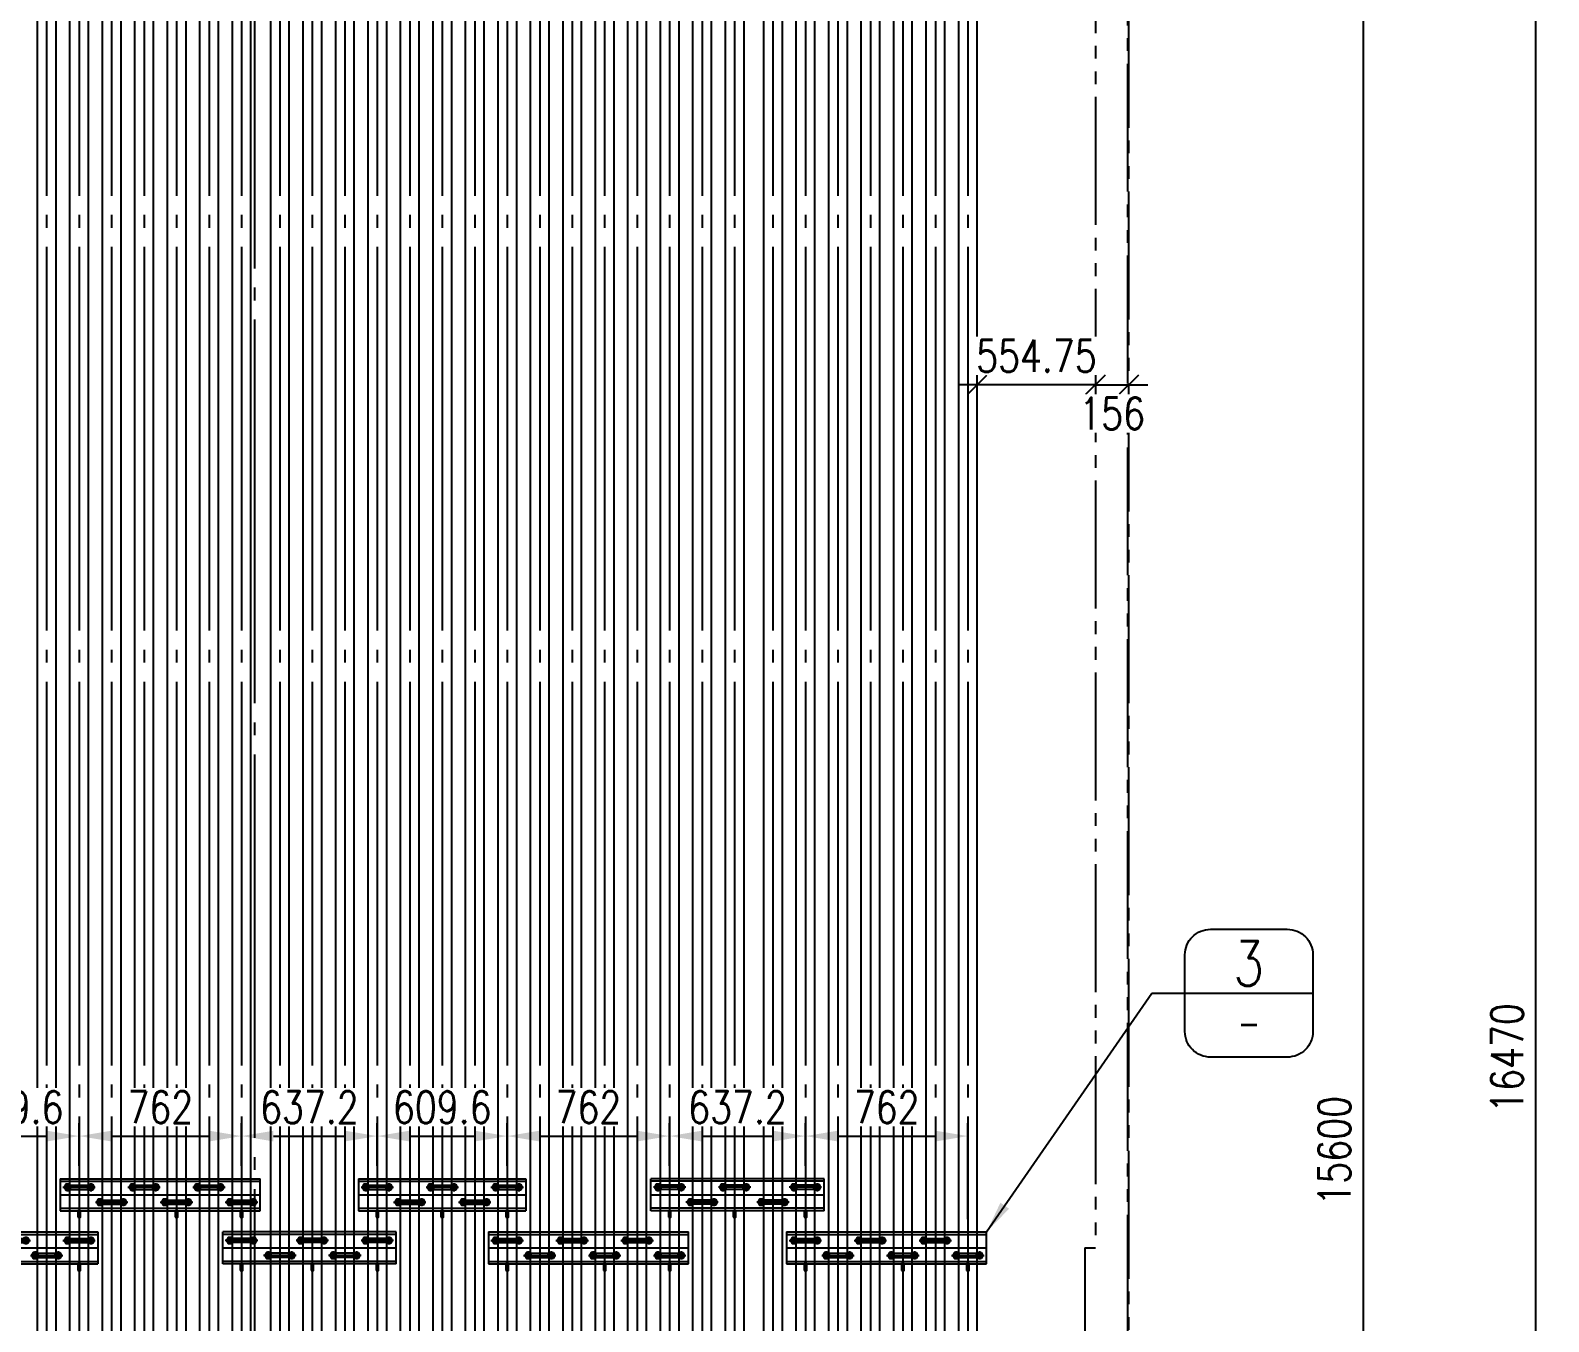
# Model space of a CAD drawing. Header units: millimetres. Extents: x 0 to 91981, y -132907 to 77676.
# Drawn here: x 7113 to 14236, y 11203 to 17261 of the extents above; entities that cross this region are included whole.
import ezdxf
from ezdxf.enums import TextEntityAlignment as Align

# ---------------------------------------------------------------- set-up
doc = ezdxf.new("R2010")
doc.units = ezdxf.units.MM
doc.header["$LTSCALE"] = 60
for name, pattern in [('JNK-CENTER', [34, 30, -1.5, 1, -1.5]), ('JNK-HIDDEN', [3, 2, -1]), ('JNK-PHANTOM', [15, 10, -1, 1, -1, 1, -1])]:
    doc.linetypes.add(name, pattern=pattern)
for name, color, linetype in [('CEN-R', 1, 'JNK-CENTER'), ('CON-G', 3, 'Continuous'), ('CON-W', 7, 'Continuous'), ('CON-Y', 2, 'Continuous'), ('Dim-W', 7, 'Continuous'), ('HID-Y', 2, 'JNK-HIDDEN'), ('PHA-M', 6, 'JNK-PHANTOM')]:
    doc.layers.add(name, color=color, linetype=linetype)
doc.layers.add('CONT-G', color=3, linetype='Continuous', lineweight=25)
doc.styles.add('SIMPLEX', font='simplex.shx', dxfattribs={"width": 0.8})
doc.dimstyles.new('DIM60', dxfattribs={"dimscale": 60, "dimtxt": 2.5, "dimasz": 2.5, "dimexe": 1, "dimexo": 1, "dimgap": 1, "dimtad": 1, "dimdsep": 46, "dimtxsty": 'SIMPLEX', "dimcen": 0, "dimclrd": 256, "dimclre": 256, "dimclrt": 2, "dimadec": 1, "dimazin": 2, "dimtfac": 1, "dimtix": 1, "dimtmove": 2, "dimatfit": 2, "dimfxl": 1, "dimarcsym": 1})
doc.dimstyles.new('DIM_60', dxfattribs={"dimscale": 60, "dimtxt": 2.5, "dimasz": 2.5, "dimexe": 1, "dimexo": 1, "dimgap": 1, "dimtad": 1, "dimdec": 4, "dimdsep": 46, "dimtxsty": 'SIMPLEX', "dimcen": 2.5, "dimclrd": 7, "dimclre": 7, "dimclrt": 2, "dimadec": 4, "dimazin": 2, "dimtfac": 1, "dimtdec": 4, "dimtmove": 0, "dimatfit": 2, "dimfxl": 0.18, "dimtolj": 1, "dimtzin": 0, "dimarcsym": 1})

# ---------------------------------------------------------------- blocks, each defined once
blk = doc.blocks.new('*D98')
at = {"layer": 'DEFPOINTS', "color": 0, "ltscale": 60, "transparency": 16777216}
for p in [(12335.3, 19804.4), (12266.3, 4204.4), (13366.3, 4204.4)]:
    blk.add_point(p, dxfattribs=at)
at = {"layer": 'Dim-W', "color": 7, "linetype": 'ByBlock', "lineweight": -2, "ltscale": 60, "transparency": 16777216}
for p, q in [((12395.3, 19804.4), (13426.3, 19804.4)), ((13366.3, 19654.4), (13366.3, 4354.4)), ((12326.3, 4204.4), (13426.3, 4204.4))]:
    blk.add_line(p, q, dxfattribs=at)
at = {"layer": 'Dim-W', "color": 7, "ltscale": 60, "transparency": 16777216}
for points in [[(13341.3, 19654.4), (13391.3, 19654.4), (13366.3, 19804.4)], [(13341.3, 4354.4), (13391.3, 4354.4), (13366.3, 4204.4)]]:
    blk.add_solid(points, dxfattribs=at)
at = {"layer": 'Dim-W', "color": 2, "ltscale": 60, "transparency": 16777216, "insert": (13231.3, 12004.4), "char_height": 150, "attachment_point": 5, "rotation": 90, "style": 'SIMPLEX'}
blk.add_mtext('\\A1;15600', dxfattribs=at)
blk = doc.blocks.new('*D99')
at = {"layer": 'DEFPOINTS', "color": 0, "transparency": 16777216}
for p in [(12916.3, 20674.4), (14176.4, 20674.4), (12266.3, 4204.4)]:
    blk.add_point(p, dxfattribs=at)
at = {"layer": 'Dim-W', "color": 7, "linetype": 'ByBlock', "lineweight": -2, "transparency": 16777216}
for p, q in [((12976.3, 20674.4), (14236.4, 20674.4)), ((14176.4, 4354.4), (14176.4, 20524.4)), ((12326.3, 4204.4), (14236.4, 4204.4))]:
    blk.add_line(p, q, dxfattribs=at)
at = {"layer": 'Dim-W', "color": 7, "transparency": 16777216}
for points in [[(14151.4, 20524.4), (14201.4, 20524.4), (14176.4, 20674.4)], [(14151.4, 4354.4), (14201.4, 4354.4), (14176.4, 4204.4)]]:
    blk.add_solid(points, dxfattribs=at)
at = {"layer": 'Dim-W', "color": 2, "transparency": 16777216, "insert": (14041.4, 12439.4), "char_height": 150, "attachment_point": 5, "rotation": 90, "style": 'SIMPLEX'}
blk.add_mtext('\\A1;16470', dxfattribs=at)
blk = doc.blocks.new('_Oblique')
at = {"color": 0, "linetype": 'ByBlock', "lineweight": -2}
blk.add_line((-0.5, -0.5), (0.5, 0.5), dxfattribs=at)
blk = doc.blocks.new('*D101')
at = {"layer": 'DEFPOINTS', "color": 0, "transparency": 16777216}
for p in [(12110.3, 15958.4), (11555.6, 15598.5), (11555.6, 15598.5)]:
    blk.add_point(p, dxfattribs=at)
at = {"layer": 'Dim-W', "linetype": 'ByBlock', "lineweight": -2, "transparency": 16777216}
for p, q in [((12110.3, 15898.4), (12110.3, 15538.5)), ((11555.6, 15598.5), (11465.6, 15598.5)), ((12110.3, 15598.5), (11555.6, 15598.5)), ((12110.3, 15598.5), (12200.3, 15598.5))]:
    blk.add_line(p, q, dxfattribs=at)
at = {"layer": 'Dim-W', "lineweight": -2, "transparency": 16777216, "xscale": 90, "yscale": 90, "zscale": 90}
blk.add_blockref('_Oblique', (11555.6, 15598.5), dxfattribs=at)
at = {"layer": 'Dim-W', "lineweight": -2, "transparency": 16777216, "xscale": 90, "yscale": 90, "zscale": 90, "rotation": 180}
blk.add_blockref('_Oblique', (12110.3, 15598.5), dxfattribs=at)
at = {"layer": 'Dim-W', "color": 2, "transparency": 16777216, "insert": (11833, 15733.5), "char_height": 150, "attachment_point": 5, "style": 'SIMPLEX', "bg_fill": 3, "box_fill_scale": 1.1, "bg_fill_color": 256, "bg_fill_true_color": 13158600, "bg_fill_transparency": 0}
blk.add_mtext('554.75', dxfattribs=at)
blk = doc.blocks.new('*D102')
at = {"layer": 'DEFPOINTS', "color": 0, "transparency": 16777216}
for p in [(12110.3, 15598.5), (12266.3, 15598.5), (12266.3, 15598.5)]:
    blk.add_point(p, dxfattribs=at)
at = {"layer": 'Dim-W', "linetype": 'ByBlock', "lineweight": -2, "transparency": 16777216}
for p, q in [((12110.3, 15598.5), (12020.3, 15598.5)), ((12110.3, 15598.5), (12266.3, 15598.5)), ((12266.3, 15598.5), (12356.3, 15598.5))]:
    blk.add_line(p, q, dxfattribs=at)
at = {"layer": 'Dim-W', "lineweight": -2, "transparency": 16777216, "xscale": 90, "yscale": 90, "zscale": 90}
blk.add_blockref('_Oblique', (12110.3, 15598.5), dxfattribs=at)
at = {"layer": 'Dim-W', "lineweight": -2, "transparency": 16777216, "xscale": 90, "yscale": 90, "zscale": 90, "rotation": 180}
blk.add_blockref('_Oblique', (12266.3, 15598.5), dxfattribs=at)
at = {"layer": 'Dim-W', "color": 2, "transparency": 16777216, "insert": (12188.3, 15463.5), "char_height": 150, "attachment_point": 5, "style": 'SIMPLEX', "bg_fill": 3, "box_fill_scale": 1.1, "bg_fill_color": 256, "bg_fill_true_color": 13158600, "bg_fill_transparency": 0}
blk.add_mtext('156', dxfattribs=at)
blk = doc.blocks.new('det-tag')
at = {"layer": 'CON-Y'}
blk.add_line((5, 0), (-5, 0), dxfattribs=at)
blk.add_lwpolyline([(-3, -5), (3, -5, 0.414214), (5, -3), (5, 3, 0.414214), (3, 5), (-3, 5, 0.414214), (-5, 3), (-5, -3, 0.414214)], format="xyb", close=True, dxfattribs=at)
at = {"layer": 'CON-G', "style": 'SIMPLEX', "width": 0.8}
blk.add_attdef('TAG', text='', height=3.5, dxfattribs=at).set_placement((0.02, 0.58), align=Align.CENTER)
at = {"layer": 'CON-Y', "style": 'SIMPLEX', "width": 0.8}
blk.add_attdef('-8888', text='', height=2, dxfattribs=at).set_placement((0, -3.34), align=Align.CENTER)
blk = doc.blocks.new('*D166')
at = {"linetype": 'ByBlock', "lineweight": -2, "transparency": 16777216}
for p, q in [((6731.5, 11933.4), (6731.5, 12133.4)), ((7341.1, 11933.4), (7341.1, 12133.4)), ((6881.5, 12073.4), (7191.1, 12073.4))]:
    blk.add_line(p, q, dxfattribs=at)
at = {"transparency": 16777216}
for points in [[(6881.5, 12098.4), (6881.5, 12048.4), (6731.5, 12073.4)], [(7191.1, 12098.4), (7191.1, 12048.4), (7341.1, 12073.4)]]:
    blk.add_solid(points, dxfattribs=at)
at = {"layer": 'DEFPOINTS', "color": 0, "transparency": 16777216}
for p in [(7341.1, 12073.4), (6731.5, 11873.4), (7341.1, 11873.4)]:
    blk.add_point(p, dxfattribs=at)
at = {"color": 2, "transparency": 16777216, "insert": (7036.3, 12208.4), "char_height": 150, "attachment_point": 5, "style": 'SIMPLEX', "bg_fill": 3, "box_fill_scale": 1.1, "bg_fill_color": 256, "bg_fill_true_color": 13158600, "bg_fill_transparency": 0}
blk.add_mtext('609.6', dxfattribs=at)
blk = doc.blocks.new('*D167')
at = {"linetype": 'ByBlock', "lineweight": -2, "transparency": 16777216}
for p, q in [((7341.1, 11933.4), (7341.1, 12133.4)), ((8103.1, 11933.4), (8103.1, 12133.4)), ((7491.1, 12073.4), (7953.1, 12073.4))]:
    blk.add_line(p, q, dxfattribs=at)
at = {"transparency": 16777216}
for points in [[(7491.1, 12098.4), (7491.1, 12048.4), (7341.1, 12073.4)], [(7953.1, 12098.4), (7953.1, 12048.4), (8103.1, 12073.4)]]:
    blk.add_solid(points, dxfattribs=at)
at = {"layer": 'DEFPOINTS', "color": 0, "transparency": 16777216}
for p in [(8103.1, 12073.4), (7341.1, 11873.4), (8103.1, 11873.4)]:
    blk.add_point(p, dxfattribs=at)
at = {"color": 2, "transparency": 16777216, "insert": (7722.1, 12208.4), "char_height": 150, "attachment_point": 5, "style": 'SIMPLEX', "bg_fill": 3, "box_fill_scale": 1.1, "bg_fill_color": 256, "bg_fill_true_color": 13158600, "bg_fill_transparency": 0}
blk.add_mtext('762', dxfattribs=at)
blk = doc.blocks.new('*D168')
at = {"linetype": 'ByBlock', "lineweight": -2, "transparency": 16777216}
for p, q in [((8103.1, 11933.4), (8103.1, 12133.4)), ((8740.3, 11933.4), (8740.3, 12133.4)), ((8253.1, 12073.4), (8590.3, 12073.4))]:
    blk.add_line(p, q, dxfattribs=at)
at = {"transparency": 16777216}
for points in [[(8253.1, 12098.4), (8253.1, 12048.4), (8103.1, 12073.4)], [(8590.3, 12098.4), (8590.3, 12048.4), (8740.3, 12073.4)]]:
    blk.add_solid(points, dxfattribs=at)
at = {"layer": 'DEFPOINTS', "color": 0, "transparency": 16777216}
for p in [(8740.3, 12073.4), (8103.1, 11873.4), (8740.3, 11873.4)]:
    blk.add_point(p, dxfattribs=at)
at = {"color": 2, "transparency": 16777216, "insert": (8421.7, 12208.4), "char_height": 150, "attachment_point": 5, "style": 'SIMPLEX', "bg_fill": 3, "box_fill_scale": 1.1, "bg_fill_color": 256, "bg_fill_true_color": 13158600, "bg_fill_transparency": 0}
blk.add_mtext('637.2', dxfattribs=at)
blk = doc.blocks.new('*D169')
at = {"linetype": 'ByBlock', "lineweight": -2, "transparency": 16777216}
for p, q in [((8740.3, 11933.4), (8740.3, 12133.4)), ((9349.9, 11933.4), (9349.9, 12133.4)), ((8890.3, 12073.4), (9199.9, 12073.4))]:
    blk.add_line(p, q, dxfattribs=at)
at = {"transparency": 16777216}
for points in [[(8890.3, 12098.4), (8890.3, 12048.4), (8740.3, 12073.4)], [(9199.9, 12098.4), (9199.9, 12048.4), (9349.9, 12073.4)]]:
    blk.add_solid(points, dxfattribs=at)
at = {"layer": 'DEFPOINTS', "color": 0, "transparency": 16777216}
for p in [(9349.9, 12073.4), (8740.3, 11873.4), (9349.9, 11873.4)]:
    blk.add_point(p, dxfattribs=at)
at = {"color": 2, "transparency": 16777216, "insert": (9045.1, 12208.4), "char_height": 150, "attachment_point": 5, "style": 'SIMPLEX', "bg_fill": 3, "box_fill_scale": 1.1, "bg_fill_color": 256, "bg_fill_true_color": 13158600, "bg_fill_transparency": 0}
blk.add_mtext('609.6', dxfattribs=at)
blk = doc.blocks.new('*D170')
at = {"linetype": 'ByBlock', "lineweight": -2, "transparency": 16777216}
for p, q in [((9349.9, 11933.4), (9349.9, 12133.4)), ((10111.9, 11933.4), (10111.9, 12133.4)), ((9499.9, 12073.4), (9961.9, 12073.4))]:
    blk.add_line(p, q, dxfattribs=at)
at = {"transparency": 16777216}
for points in [[(9499.9, 12098.4), (9499.9, 12048.4), (9349.9, 12073.4)], [(9961.9, 12098.4), (9961.9, 12048.4), (10111.9, 12073.4)]]:
    blk.add_solid(points, dxfattribs=at)
at = {"layer": 'DEFPOINTS', "color": 0, "transparency": 16777216}
for p in [(10111.9, 12073.4), (9349.9, 11873.4), (10111.9, 11873.4)]:
    blk.add_point(p, dxfattribs=at)
at = {"color": 2, "transparency": 16777216, "insert": (9730.9, 12208.4), "char_height": 150, "attachment_point": 5, "style": 'SIMPLEX', "bg_fill": 3, "box_fill_scale": 1.1, "bg_fill_color": 256, "bg_fill_true_color": 13158600, "bg_fill_transparency": 0}
blk.add_mtext('762', dxfattribs=at)
blk = doc.blocks.new('*D171')
at = {"linetype": 'ByBlock', "lineweight": -2, "transparency": 16777216}
for p, q in [((10111.9, 11933.4), (10111.9, 12133.4)), ((10749.1, 11933.4), (10749.1, 12133.4)), ((10261.9, 12073.4), (10599.1, 12073.4))]:
    blk.add_line(p, q, dxfattribs=at)
at = {"transparency": 16777216}
for points in [[(10261.9, 12098.4), (10261.9, 12048.4), (10111.9, 12073.4)], [(10599.1, 12098.4), (10599.1, 12048.4), (10749.1, 12073.4)]]:
    blk.add_solid(points, dxfattribs=at)
at = {"layer": 'DEFPOINTS', "color": 0, "transparency": 16777216}
for p in [(10749.1, 12073.4), (10111.9, 11873.4), (10749.1, 11873.4)]:
    blk.add_point(p, dxfattribs=at)
at = {"color": 2, "transparency": 16777216, "insert": (10430.5, 12208.4), "char_height": 150, "attachment_point": 5, "style": 'SIMPLEX', "bg_fill": 3, "box_fill_scale": 1.1, "bg_fill_color": 256, "bg_fill_true_color": 13158600, "bg_fill_transparency": 0}
blk.add_mtext('637.2', dxfattribs=at)
blk = doc.blocks.new('*D172')
at = {"linetype": 'ByBlock', "lineweight": -2, "transparency": 16777216}
for p, q in [((10749.1, 11933.4), (10749.1, 12133.4)), ((11511.1, 11683.4), (11511.1, 12133.4)), ((10899.1, 12073.4), (11361.1, 12073.4))]:
    blk.add_line(p, q, dxfattribs=at)
at = {"transparency": 16777216}
for points in [[(10899.1, 12098.4), (10899.1, 12048.4), (10749.1, 12073.4)], [(11361.1, 12098.4), (11361.1, 12048.4), (11511.1, 12073.4)]]:
    blk.add_solid(points, dxfattribs=at)
at = {"layer": 'DEFPOINTS', "color": 0, "transparency": 16777216}
for p in [(11511.1, 12073.4), (10749.1, 11873.4), (11511.1, 11623.4)]:
    blk.add_point(p, dxfattribs=at)
at = {"color": 2, "transparency": 16777216, "insert": (11130.1, 12208.4), "char_height": 150, "attachment_point": 5, "style": 'SIMPLEX', "bg_fill": 3, "box_fill_scale": 1.1, "bg_fill_color": 256, "bg_fill_true_color": 13158600, "bg_fill_transparency": 0}
blk.add_mtext('762', dxfattribs=at)
blk = doc.blocks.new('RTS6001-1')
at = {"layer": 'CEN-R'}
for p, q in [((-88, 0), (850, 0)), ((-76.1, 35), (76.1, 35)), ((-54.5, 54.4), (-54.5, 15.6)), ((54.4, 54.4), (54.4, 15.6)), ((228.7, 35), (380.9, 35)), ((250.3, 54.4), (250.3, 15.6)), ((359.2, 54.4), (359.2, 15.6)), ((533.5, 35), (685.7, 35)), ((555.1, 54.4), (555.1, 15.6)), ((664, 54.4), (664, 15.6)), ((76.4, -35), (228.5, -35)), ((98, -15.6), (98, -54.4)), ((206.9, -15.6), (206.9, -54.4)), ((381.1, -35), (533.3, -35)), ((402.7, -15.6), (402.7, -54.4)), ((511.6, -15.6), (511.6, -54.4)), ((685.9, -35), (838.1, -35)), ((707.5, -15.6), (707.5, -54.4)), ((816.4, -15.6), (816.4, -54.4))]:
    blk.add_line(p, q, dxfattribs=at)
at = {"layer": 'CON-G'}
for points in [[(-38.5, 35), (-46.5, 48.9), (-62.5, 48.9), (-70.5, 35), (-62.5, 21.1), (-46.5, 21.1)], [(38.4, 35), (46.4, 48.9), (62.4, 48.9), (70.4, 35), (62.4, 21.1), (46.4, 21.1)], [(266.3, 35), (258.3, 48.9), (242.3, 48.9), (234.3, 35), (242.3, 21.1), (258.3, 21.1)], [(343.2, 35), (351.2, 48.9), (367.2, 48.9), (375.2, 35), (367.2, 21.1), (351.2, 21.1)], [(571.1, 35), (563.1, 48.9), (547.1, 48.9), (539.1, 35), (547.1, 21.1), (563.1, 21.1)], [(648, 35), (656, 48.9), (672, 48.9), (680, 35), (672, 21.1), (656, 21.1)], [(114, -35), (106, -21.1), (90, -21.1), (82, -35), (90, -48.9), (106, -48.9)], [(190.9, -35), (198.9, -21.1), (214.9, -21.1), (222.9, -35), (214.9, -48.9), (198.9, -48.9)], [(418.7, -35), (410.7, -21.1), (394.7, -21.1), (386.7, -35), (394.7, -48.9), (410.7, -48.9)], [(495.6, -35), (503.6, -21.1), (519.6, -21.1), (527.6, -35), (519.6, -48.9), (503.6, -48.9)], [(723.5, -35), (715.5, -21.1), (699.5, -21.1), (691.5, -35), (699.5, -48.9), (715.5, -48.9)], [(800.4, -35), (808.4, -21.1), (824.4, -21.1), (832.4, -35), (824.4, -48.9), (808.4, -48.9)]]:
    blk.add_lwpolyline(points, close=True, dxfattribs=at)
for centre, radius in [((-54.5, 35), 13.9), ((-54.5, 35), 6.4), ((54.4, 35), 13.9), ((54.4, 35), 6.4), ((250.3, 35), 13.9), ((250.3, 35), 6.4), ((359.2, 35), 13.9), ((359.2, 35), 6.4), ((555.1, 35), 13.9), ((555.1, 35), 6.4), ((664, 35), 13.9), ((664, 35), 6.4), ((98, -35), 13.9), ((98, -35), 6.4), ((206.9, -35), 13.9), ((206.9, -35), 6.4), ((402.7, -35), 13.9), ((402.7, -35), 6.4), ((511.6, -35), 13.9), ((511.6, -35), 6.4), ((707.5, -35), 13.9), ((707.5, -35), 6.4), ((816.4, -35), 13.9), ((816.4, -35), 6.4)]:
    blk.add_circle(centre, radius, dxfattribs=at)
for centre, start, end in [((-54.5, 35), 194.16511, 253.05448), ((-54.5, 35), 105.77278, 161.32934), ((-54.5, 35), 15.65904, 76.43757), ((-54.5, 35), 291.47032, 347.03976), ((54.4, 35), 103.56243, 164.34096), ((54.4, 35), 192.96024, 248.52968), ((54.4, 35), 18.67066, 74.22722), ((54.4, 35), 286.94552, 345.83489), ((250.3, 35), 194.16511, 253.05448), ((250.3, 35), 105.77278, 161.32934), ((250.3, 35), 15.65904, 76.43757), ((250.3, 35), 291.47032, 347.03976), ((359.2, 35), 103.56243, 164.34096), ((359.2, 35), 192.96024, 248.52968), ((359.2, 35), 18.67066, 74.22722), ((359.2, 35), 286.94552, 345.83489), ((555.1, 35), 194.16511, 253.05448), ((555.1, 35), 105.77278, 161.32934), ((555.1, 35), 15.65904, 76.43757), ((555.1, 35), 291.47032, 347.03976), ((664, 35), 103.56243, 164.34096), ((664, 35), 192.96024, 248.52968), ((664, 35), 18.67066, 74.22722), ((664, 35), 286.94552, 345.83489), ((98, -35), 194.16511, 253.05448), ((98, -35), 105.77278, 161.32934), ((98, -35), 15.65904, 76.43757), ((98, -35), 291.47032, 347.03976), ((206.9, -35), 103.56243, 164.34096), ((206.9, -35), 192.96024, 248.52968), ((206.9, -35), 18.67066, 74.22722), ((206.9, -35), 286.94552, 345.83489), ((402.7, -35), 194.16511, 253.05448), ((402.7, -35), 105.77278, 161.32934), ((402.7, -35), 15.65904, 76.43757), ((402.7, -35), 291.47032, 347.03976), ((511.6, -35), 103.56243, 164.34096), ((511.6, -35), 192.96024, 248.52968), ((511.6, -35), 18.67066, 74.22722), ((511.6, -35), 286.94552, 345.83489), ((707.5, -35), 194.16511, 253.05448), ((707.5, -35), 105.77278, 161.32934), ((707.5, -35), 15.65904, 76.43757), ((707.5, -35), 291.47032, 347.03976), ((816.4, -35), 103.56243, 164.34096), ((816.4, -35), 192.96024, 248.52968), ((816.4, -35), 18.67066, 74.22722), ((816.4, -35), 286.94552, 345.83489)]:
    blk.add_arc(centre, 8, start, end, dxfattribs=at)
at = {"layer": 'CON-W'}
for p, q in [((-88, 75), (-88, -75)), ((-88, 75), (850, 75)), ((850, -75), (850, 75)), ((-88, 63), (850, 63)), ((-88, -63), (850, -63)), ((-88, -75), (850, -75))]:
    blk.add_line(p, q, dxfattribs=at)
at = {"layer": 'CONT-G'}
for points in [[(-6, -105), (6, -105), (6, -75), (-6, -75)], [(451.2, -105), (463.2, -105), (463.2, -75), (451.2, -75)], [(756, -105), (768, -105), (768, -75), (756, -75)]]:
    blk.add_lwpolyline(points, close=True, dxfattribs=at)
at = {"layer": 'HID-Y'}
for p, q in [((-54.5, 45), (54.4, 45)), ((-54.5, 25), (54.4, 25)), ((250.3, 45), (359.2, 45)), ((250.3, 25), (359.2, 25)), ((555.1, 45), (664, 45)), ((555.1, 25), (664, 25)), ((98, -25), (206.9, -25)), ((98, -45), (206.9, -45)), ((402.7, -25), (511.6, -25)), ((402.7, -45), (511.6, -45)), ((707.5, -25), (816.4, -25)), ((707.5, -45), (816.4, -45))]:
    blk.add_line(p, q, dxfattribs=at)
for centre in [(-54.5, 35), (54.4, 35), (250.3, 35), (359.2, 35), (555.1, 35), (664, 35), (98, -35), (206.9, -35), (402.7, -35), (511.6, -35), (707.5, -35), (816.4, -35)]:
    blk.add_circle(centre, 10, dxfattribs=at)
blk = doc.blocks.new('RTS6001-2')
at = {"layer": 'CEN-R'}
for p, q in [((-88, 0), (725.2, 0)), ((76, 35), (-76.1, 35)), ((-54.5, 54.4), (-54.5, 15.6)), ((54.4, 54.4), (54.4, 15.6)), ((408.4, 35), (256.3, 35)), ((277.9, 54.4), (277.9, 15.6)), ((386.8, 54.4), (386.8, 15.6)), ((713.2, 35), (561.1, 35)), ((582.7, 54.4), (582.7, 15.6)), ((691.6, 54.4), (691.6, 15.6)), ((256, -35), (103.9, -35)), ((125.5, -15.6), (125.5, -54.4)), ((234.4, -15.6), (234.4, -54.4)), ((560.8, -35), (408.7, -35)), ((430.3, -15.6), (430.3, -54.4)), ((539.2, -15.6), (539.2, -54.4))]:
    blk.add_line(p, q, dxfattribs=at)
at = {"layer": 'CON-G'}
for points in [[(-38.5, 35), (-46.5, 48.9), (-62.5, 48.9), (-70.5, 35), (-62.5, 21.1), (-46.5, 21.1)], [(38.4, 35), (46.4, 48.9), (62.4, 48.9), (70.4, 35), (62.4, 21.1), (46.4, 21.1)], [(293.9, 35), (285.9, 48.9), (269.9, 48.9), (261.9, 35), (269.9, 21.1), (285.9, 21.1)], [(370.8, 35), (378.8, 48.9), (394.8, 48.9), (402.8, 35), (394.8, 21.1), (378.8, 21.1)], [(598.7, 35), (590.7, 48.9), (574.7, 48.9), (566.7, 35), (574.7, 21.1), (590.7, 21.1)], [(675.6, 35), (683.6, 48.9), (699.6, 48.9), (707.6, 35), (699.6, 21.1), (683.6, 21.1)], [(141.5, -35), (133.5, -21.1), (117.5, -21.1), (109.5, -35), (117.5, -48.9), (133.5, -48.9)], [(218.4, -35), (226.4, -21.1), (242.4, -21.1), (250.4, -35), (242.4, -48.9), (226.4, -48.9)], [(446.3, -35), (438.3, -21.1), (422.3, -21.1), (414.3, -35), (422.3, -48.9), (438.3, -48.9)], [(523.2, -35), (531.2, -21.1), (547.2, -21.1), (555.2, -35), (547.2, -48.9), (531.2, -48.9)]]:
    blk.add_lwpolyline(points, close=True, dxfattribs=at)
for centre, radius in [((-54.5, 35), 13.9), ((-54.5, 35), 6.4), ((54.4, 35), 13.9), ((54.4, 35), 6.4), ((277.9, 35), 13.9), ((277.9, 35), 6.4), ((386.8, 35), 13.9), ((386.8, 35), 6.4), ((582.7, 35), 13.9), ((582.7, 35), 6.4), ((691.6, 35), 13.9), ((691.6, 35), 6.4), ((125.5, -35), 13.9), ((125.5, -35), 6.4), ((234.4, -35), 13.9), ((234.4, -35), 6.4), ((430.3, -35), 13.9), ((430.3, -35), 6.4), ((539.2, -35), 13.9), ((539.2, -35), 6.4)]:
    blk.add_circle(centre, radius, dxfattribs=at)
for centre, start, end in [((-54.5, 35), 194.16511, 253.05448), ((-54.5, 35), 105.77278, 161.32934), ((-54.5, 35), 15.65904, 76.43757), ((-54.5, 35), 291.47032, 347.03976), ((54.4, 35), 103.56243, 164.34096), ((54.4, 35), 192.96024, 248.52968), ((54.4, 35), 18.67066, 74.22722), ((54.4, 35), 286.94552, 345.83489), ((277.9, 35), 194.16511, 253.05448), ((277.9, 35), 105.77278, 161.32934), ((277.9, 35), 15.65904, 76.43757), ((277.9, 35), 291.47032, 347.03976), ((386.8, 35), 103.56243, 164.34096), ((386.8, 35), 192.96024, 248.52968), ((386.8, 35), 18.67066, 74.22722), ((386.8, 35), 286.94552, 345.83489), ((582.7, 35), 194.16511, 253.05448), ((582.7, 35), 105.77278, 161.32934), ((582.7, 35), 15.65904, 76.43757), ((582.7, 35), 291.47032, 347.03976), ((691.6, 35), 103.56243, 164.34096), ((691.6, 35), 192.96024, 248.52968), ((691.6, 35), 18.67066, 74.22722), ((691.6, 35), 286.94552, 345.83489), ((125.5, -35), 194.16511, 253.05448), ((125.5, -35), 105.77278, 161.32934), ((125.5, -35), 15.65904, 76.43757), ((125.5, -35), 291.47032, 347.03976), ((234.4, -35), 103.56243, 164.34096), ((234.4, -35), 192.96024, 248.52968), ((234.4, -35), 18.67066, 74.22722), ((234.4, -35), 286.94552, 345.83489), ((430.3, -35), 194.16511, 253.05448), ((430.3, -35), 105.77278, 161.32934), ((430.3, -35), 15.65904, 76.43757), ((430.3, -35), 291.47032, 347.03976), ((539.2, -35), 103.56243, 164.34096), ((539.2, -35), 192.96024, 248.52968), ((539.2, -35), 18.67066, 74.22722), ((539.2, -35), 286.94552, 345.83489)]:
    blk.add_arc(centre, 8, start, end, dxfattribs=at)
at = {"layer": 'CON-W'}
for p, q in [((-88, -75), (-88, 75)), ((725.2, 75), (-88, 75)), ((725.2, -75), (725.2, 75)), ((725.2, 63), (-88, 63)), ((725.2, -63), (-88, -63)), ((725.2, -75), (-88, -75))]:
    blk.add_line(p, q, dxfattribs=at)
at = {"layer": 'CONT-G'}
for points in [[(-6, -105), (6, -105), (6, -75), (-6, -75)], [(326.4, -105), (338.4, -105), (338.4, -75), (326.4, -75)], [(631.2, -105), (643.2, -105), (643.2, -75), (631.2, -75)]]:
    blk.add_lwpolyline(points, close=True, dxfattribs=at)
at = {"layer": 'HID-Y'}
for p, q in [((54.4, 45), (-54.5, 45)), ((54.4, 25), (-54.5, 25)), ((386.8, 45), (277.9, 45)), ((386.8, 25), (277.9, 25)), ((691.6, 45), (582.7, 45)), ((691.6, 25), (582.7, 25)), ((234.4, -25), (125.5, -25)), ((234.4, -45), (125.5, -45)), ((539.2, -25), (430.3, -25)), ((539.2, -45), (430.3, -45))]:
    blk.add_line(p, q, dxfattribs=at)
for centre in [(-54.5, 35), (54.4, 35), (277.9, 35), (386.8, 35), (582.7, 35), (691.6, 35), (125.5, -35), (234.4, -35), (430.3, -35), (539.2, -35)]:
    blk.add_circle(centre, 10, dxfattribs=at)
blk = doc.blocks.new('RTS6001-3')
at = {"layer": 'CEN-R'}
for p, q in [((-88, 0), (697.6, 0)), ((-76.1, 35), (76.1, 35)), ((-54.5, 54.4), (-54.5, 15.6)), ((54.4, 54.4), (54.4, 15.6)), ((228.8, 35), (380.9, 35)), ((250.4, 54.4), (250.4, 15.6)), ((359.3, 54.4), (359.3, 15.6)), ((533.5, 35), (685.7, 35)), ((555.1, 54.4), (555.1, 15.6)), ((664.1, 54.4), (664.1, 15.6)), ((76.4, -35), (228.5, -35)), ((98, -15.6), (98, -54.4)), ((206.9, -15.6), (206.9, -54.4)), ((381.2, -35), (533.3, -35)), ((402.8, -15.6), (402.8, -54.4)), ((511.7, -15.6), (511.7, -54.4))]:
    blk.add_line(p, q, dxfattribs=at)
at = {"layer": 'CON-G'}
for points in [[(-38.5, 35), (-46.5, 48.9), (-62.5, 48.9), (-70.5, 35), (-62.5, 21.1), (-46.5, 21.1)], [(38.4, 35), (46.4, 48.9), (62.4, 48.9), (70.4, 35), (62.4, 21.1), (46.4, 21.1)], [(266.4, 35), (258.4, 48.9), (242.4, 48.9), (234.4, 35), (242.4, 21.1), (258.4, 21.1)], [(343.3, 35), (351.3, 48.9), (367.3, 48.9), (375.3, 35), (367.3, 21.1), (351.3, 21.1)], [(571.1, 35), (563.1, 48.9), (547.1, 48.9), (539.1, 35), (547.1, 21.1), (563.1, 21.1)], [(648.1, 35), (656.1, 48.9), (672.1, 48.9), (680.1, 35), (672.1, 21.1), (656.1, 21.1)], [(114, -35), (106, -21.1), (90, -21.1), (82, -35), (90, -48.9), (106, -48.9)], [(190.9, -35), (198.9, -21.1), (214.9, -21.1), (222.9, -35), (214.9, -48.9), (198.9, -48.9)], [(418.8, -35), (410.8, -21.1), (394.8, -21.1), (386.8, -35), (394.8, -48.9), (410.8, -48.9)], [(495.7, -35), (503.7, -21.1), (519.7, -21.1), (527.7, -35), (519.7, -48.9), (503.7, -48.9)]]:
    blk.add_lwpolyline(points, close=True, dxfattribs=at)
for centre, radius in [((-54.5, 35), 13.9), ((-54.5, 35), 6.4), ((54.4, 35), 13.9), ((54.4, 35), 6.4), ((250.4, 35), 13.9), ((250.4, 35), 6.4), ((359.3, 35), 13.9), ((359.3, 35), 6.4), ((555.1, 35), 13.9), ((555.1, 35), 6.4), ((664.1, 35), 13.9), ((664.1, 35), 6.4), ((98, -35), 13.9), ((98, -35), 6.4), ((206.9, -35), 13.9), ((206.9, -35), 6.4), ((402.8, -35), 13.9), ((402.8, -35), 6.4), ((511.7, -35), 13.9), ((511.7, -35), 6.4)]:
    blk.add_circle(centre, radius, dxfattribs=at)
for centre, start, end in [((-54.5, 35), 194.16511, 253.05448), ((-54.5, 35), 105.77278, 161.32934), ((-54.5, 35), 15.65904, 76.43757), ((-54.5, 35), 291.47032, 347.03976), ((54.4, 35), 103.56243, 164.34096), ((54.4, 35), 192.96024, 248.52968), ((54.4, 35), 18.67066, 74.22722), ((54.4, 35), 286.94552, 345.83489), ((250.4, 35), 194.16511, 253.05448), ((250.4, 35), 105.77278, 161.32934), ((250.4, 35), 15.65904, 76.43757), ((250.4, 35), 291.47032, 347.03976), ((359.3, 35), 103.56243, 164.34096), ((359.3, 35), 192.96024, 248.52968), ((359.3, 35), 18.67066, 74.22722), ((359.3, 35), 286.94552, 345.83489), ((555.1, 35), 194.16511, 253.05448), ((555.1, 35), 105.77278, 161.32934), ((555.1, 35), 15.65904, 76.43757), ((555.1, 35), 291.47032, 347.03976), ((664.1, 35), 103.56243, 164.34096), ((664.1, 35), 192.96024, 248.52968), ((664.1, 35), 18.67066, 74.22722), ((664.1, 35), 286.94552, 345.83489), ((98, -35), 194.16511, 253.05448), ((98, -35), 105.77278, 161.32934), ((98, -35), 15.65904, 76.43757), ((98, -35), 291.47032, 347.03976), ((206.9, -35), 103.56243, 164.34096), ((206.9, -35), 192.96024, 248.52968), ((206.9, -35), 18.67066, 74.22722), ((206.9, -35), 286.94552, 345.83489), ((402.8, -35), 194.16511, 253.05448), ((402.8, -35), 105.77278, 161.32934), ((402.8, -35), 15.65904, 76.43757), ((402.8, -35), 291.47032, 347.03976), ((511.7, -35), 103.56243, 164.34096), ((511.7, -35), 192.96024, 248.52968), ((511.7, -35), 18.67066, 74.22722), ((511.7, -35), 286.94552, 345.83489)]:
    blk.add_arc(centre, 8, start, end, dxfattribs=at)
at = {"layer": 'CON-W'}
for p, q in [((-88, 75), (-88, -75)), ((-88, 75), (697.6, 75)), ((697.6, 75), (697.6, -75)), ((-88, 63), (697.6, 63)), ((-88, -63), (697.6, -63)), ((-88, -75), (697.6, -75))]:
    blk.add_line(p, q, dxfattribs=at)
at = {"layer": 'CONT-G'}
for points in [[(-6, -105), (6, -105), (6, -75), (-6, -75)], [(298.8, -105), (310.8, -105), (310.8, -75), (298.8, -75)], [(603.6, -105), (615.6, -105), (615.6, -75), (603.6, -75)]]:
    blk.add_lwpolyline(points, close=True, dxfattribs=at)
at = {"layer": 'HID-Y'}
for p, q in [((-54.5, 45), (54.4, 45)), ((-54.5, 25), (54.4, 25)), ((250.4, 45), (359.3, 45)), ((250.4, 25), (359.3, 25)), ((555.1, 45), (664.1, 45)), ((555.1, 25), (664.1, 25)), ((98, -25), (206.9, -25)), ((98, -45), (206.9, -45)), ((402.8, -25), (511.7, -25)), ((402.8, -45), (511.7, -45))]:
    blk.add_line(p, q, dxfattribs=at)
for centre in [(-54.5, 35), (54.4, 35), (250.4, 35), (359.3, 35), (555.1, 35), (664.1, 35), (98, -35), (206.9, -35), (402.8, -35), (511.7, -35)]:
    blk.add_circle(centre, 10, dxfattribs=at)
blk = doc.blocks.new('RTS6001-4')
at = {"layer": 'CEN-R'}
for p, q in [((-88, 0), (725.2, 0)), ((76, 35), (-76.1, 35)), ((-54.5, 54.4), (-54.5, 15.6)), ((54.4, 54.4), (54.4, 15.6)), ((380.9, 35), (228.7, 35)), ((250.4, 54.4), (250.4, 15.6)), ((359.3, 54.4), (359.3, 15.6)), ((713.2, 35), (561.1, 35)), ((582.7, 54.4), (582.7, 15.6)), ((691.6, 54.4), (691.6, 15.6)), ((228.5, -35), (76.3, -35)), ((98, -15.6), (98, -54.4)), ((206.9, -15.6), (206.9, -54.4)), ((560.8, -35), (408.7, -35)), ((430.3, -15.6), (430.3, -54.4)), ((539.2, -15.6), (539.2, -54.4))]:
    blk.add_line(p, q, dxfattribs=at)
at = {"layer": 'CON-G'}
for points in [[(-38.5, 35), (-46.5, 48.9), (-62.5, 48.9), (-70.5, 35), (-62.5, 21.1), (-46.5, 21.1)], [(38.4, 35), (46.4, 48.9), (62.4, 48.9), (70.4, 35), (62.4, 21.1), (46.4, 21.1)], [(266.4, 35), (258.4, 48.9), (242.4, 48.9), (234.4, 35), (242.4, 21.1), (258.4, 21.1)], [(343.3, 35), (351.3, 48.9), (367.3, 48.9), (375.3, 35), (367.3, 21.1), (351.3, 21.1)], [(598.7, 35), (590.7, 48.9), (574.7, 48.9), (566.7, 35), (574.7, 21.1), (590.7, 21.1)], [(675.6, 35), (683.6, 48.9), (699.6, 48.9), (707.6, 35), (699.6, 21.1), (683.6, 21.1)], [(114, -35), (106, -21.1), (90, -21.1), (82, -35), (90, -48.9), (106, -48.9)], [(190.9, -35), (198.9, -21.1), (214.9, -21.1), (222.9, -35), (214.9, -48.9), (198.9, -48.9)], [(446.3, -35), (438.3, -21.1), (422.3, -21.1), (414.3, -35), (422.3, -48.9), (438.3, -48.9)], [(523.2, -35), (531.2, -21.1), (547.2, -21.1), (555.2, -35), (547.2, -48.9), (531.2, -48.9)]]:
    blk.add_lwpolyline(points, close=True, dxfattribs=at)
for centre, radius in [((-54.5, 35), 13.9), ((-54.5, 35), 6.4), ((54.4, 35), 13.9), ((54.4, 35), 6.4), ((250.4, 35), 13.9), ((250.4, 35), 6.4), ((359.3, 35), 13.9), ((359.3, 35), 6.4), ((582.7, 35), 13.9), ((582.7, 35), 6.4), ((691.6, 35), 13.9), ((691.6, 35), 6.4), ((98, -35), 13.9), ((98, -35), 6.4), ((206.9, -35), 13.9), ((206.9, -35), 6.4), ((430.3, -35), 13.9), ((430.3, -35), 6.4), ((539.2, -35), 13.9), ((539.2, -35), 6.4)]:
    blk.add_circle(centre, radius, dxfattribs=at)
for centre, start, end in [((-54.5, 35), 194.16511, 253.05448), ((-54.5, 35), 105.77278, 161.32934), ((-54.5, 35), 15.65904, 76.43757), ((-54.5, 35), 291.47032, 347.03976), ((54.4, 35), 103.56243, 164.34096), ((54.4, 35), 192.96024, 248.52968), ((54.4, 35), 18.67066, 74.22722), ((54.4, 35), 286.94552, 345.83489), ((250.4, 35), 194.16511, 253.05448), ((250.4, 35), 105.77278, 161.32934), ((250.4, 35), 15.65904, 76.43757), ((250.4, 35), 291.47032, 347.03976), ((359.3, 35), 192.96024, 248.52968), ((359.3, 35), 103.56243, 164.34096), ((359.3, 35), 18.67066, 74.22722), ((359.3, 35), 286.94552, 345.83489), ((582.7, 35), 194.16511, 253.05448), ((582.7, 35), 105.77278, 161.32934), ((582.7, 35), 15.65904, 76.43757), ((582.7, 35), 291.47032, 347.03976), ((691.6, 35), 103.56243, 164.34096), ((691.6, 35), 192.96024, 248.52968), ((691.6, 35), 18.67066, 74.22722), ((691.6, 35), 286.94552, 345.83489), ((98, -35), 194.16511, 253.05448), ((98, -35), 105.77278, 161.32934), ((98, -35), 15.65904, 76.43757), ((98, -35), 291.47032, 347.03976), ((206.9, -35), 192.96024, 248.52968), ((206.9, -35), 103.56243, 164.34096), ((206.9, -35), 18.67066, 74.22722), ((206.9, -35), 286.94552, 345.83489), ((430.3, -35), 194.16511, 253.05448), ((430.3, -35), 105.77278, 161.32934), ((430.3, -35), 15.65904, 76.43757), ((430.3, -35), 291.47032, 347.03976), ((539.2, -35), 103.56243, 164.34096), ((539.2, -35), 192.96024, 248.52968), ((539.2, -35), 18.67066, 74.22722), ((539.2, -35), 286.94552, 345.83489)]:
    blk.add_arc(centre, 8, start, end, dxfattribs=at)
at = {"layer": 'CON-W'}
for p, q in [((-88, -75), (-88, 75)), ((725.2, 75), (-88, 75)), ((725.2, -75), (725.2, 75)), ((725.2, 63), (-88, 63)), ((725.2, -63), (-88, -63)), ((725.2, -75), (-88, -75))]:
    blk.add_line(p, q, dxfattribs=at)
at = {"layer": 'CONT-G'}
for points in [[(-6, -105), (6, -105), (6, -75), (-6, -75)], [(298.8, -105), (310.8, -105), (310.8, -75), (298.8, -75)], [(631.2, -105), (643.2, -105), (643.2, -75), (631.2, -75)]]:
    blk.add_lwpolyline(points, close=True, dxfattribs=at)
at = {"layer": 'HID-Y'}
for p, q in [((54.4, 45), (-54.5, 45)), ((54.4, 25), (-54.5, 25)), ((359.3, 45), (250.4, 45)), ((359.3, 25), (250.4, 25)), ((691.6, 45), (582.7, 45)), ((691.6, 25), (582.7, 25)), ((206.9, -25), (98, -25)), ((206.9, -45), (98, -45)), ((539.2, -25), (430.3, -25)), ((539.2, -45), (430.3, -45))]:
    blk.add_line(p, q, dxfattribs=at)
for centre in [(-54.5, 35), (54.4, 35), (250.4, 35), (359.3, 35), (582.7, 35), (691.6, 35), (98, -35), (206.9, -35), (430.3, -35), (539.2, -35)]:
    blk.add_circle(centre, 10, dxfattribs=at)

msp = doc.modelspace()

# ---------------------------------------------------------------- linework, layer by layer
at = {"layer": 'CEN-R'}
for p, q in [((8165.33731, 3904.43929), (8165.33731, 22092.44929)), ((7188.73731, 20325.18929), (7188.73731, 7436.43929)), ((7341.13731, 20325.18929), (7341.13731, 7436.43929)), ((7493.53731, 20325.18929), (7493.53731, 7436.43929)), ((7645.93731, 20325.18929), (7645.93731, 7436.43929)), ((7798.33731, 20325.18929), (7798.33731, 7436.43929)), ((7950.73731, 20325.18929), (7950.73731, 7436.43929)), ((8103.13731, 20325.18929), (8103.13731, 7436.43929)), ((8283.13731, 20325.18929), (8283.13731, 7436.43929)), ((8435.53731, 20325.18929), (8435.53731, 7436.43929)), ((8587.93731, 20325.18929), (8587.93731, 7436.43929)), ((8740.33731, 20325.18929), (8740.33731, 7436.43929)), ((8892.73731, 20325.18929), (8892.73731, 7436.43929)), ((9045.13731, 20325.18929), (9045.13731, 7436.43929)), ((9197.53731, 20325.18929), (9197.53731, 7436.43929)), ((9349.93731, 20325.18929), (9349.93731, 7436.43929)), ((9502.33731, 20325.18929), (9502.33731, 7436.43929)), ((9654.73731, 20325.18929), (9654.73731, 7436.43929)), ((9807.13731, 20325.18929), (9807.13731, 7436.43929)), ((9959.53731, 20325.18929), (9959.53731, 7436.43929)), ((10111.93731, 20325.18929), (10111.93731, 7436.43929)), ((10264.33731, 20325.18929), (10264.33731, 7436.43929)), ((10416.73731, 20325.18929), (10416.73731, 7436.43929)), ((10596.73731, 20325.18929), (10596.73731, 7436.43929)), ((10749.13731, 20325.18929), (10749.13731, 7436.43929)), ((10901.53731, 20325.18929), (10901.53731, 7436.43929)), ((11053.93731, 20325.18929), (11053.93731, 7436.43929)), ((11206.33731, 20325.18929), (11206.33731, 7436.43929)), ((11358.73731, 20325.18929), (11358.73731, 7436.43929)), ((11511.13731, 20325.18929), (11511.13731, 7436.43929))]:
    msp.add_line(p, q, dxfattribs=at)
at = {"layer": 'CONT-G'}
for points in [[(7144.28731, 20325.18929), (7144.28731, 7448.43929), (7233.18731, 7448.43929), (7233.18731, 20325.18929)], [(7296.68731, 20325.18929), (7296.68731, 7448.43929), (7385.58731, 7448.43929), (7385.58731, 20325.18929)], [(7449.08731, 20325.18929), (7449.08731, 7448.43929), (7537.98731, 7448.43929), (7537.98731, 20325.18929)], [(7601.48731, 20325.18929), (7601.48731, 7448.43929), (7690.38731, 7448.43929), (7690.38731, 20325.18929)], [(7753.88731, 20325.18929), (7753.88731, 7448.43929), (7842.78731, 7448.43929), (7842.78731, 20325.18929)], [(7906.28731, 20325.18929), (7906.28731, 7448.43929), (7995.18731, 7448.43929), (7995.18731, 20325.18929)], [(8058.68731, 20325.18929), (8058.68731, 7448.43929), (8147.58731, 7448.43929), (8147.58731, 20325.18929)], [(8238.68731, 20325.18929), (8238.68731, 7448.43929), (8327.58731, 7448.43929), (8327.58731, 20325.18929)], [(8391.08731, 20325.18929), (8391.08731, 7448.43929), (8479.98731, 7448.43929), (8479.98731, 20325.18929)], [(8543.48731, 20325.18929), (8543.48731, 7448.43929), (8632.38731, 7448.43929), (8632.38731, 20325.18929)], [(8695.88731, 20325.18929), (8695.88731, 7448.43929), (8784.78731, 7448.43929), (8784.78731, 20325.18929)], [(8848.28731, 20325.18929), (8848.28731, 7448.43929), (8937.18731, 7448.43929), (8937.18731, 20325.18929)], [(9000.68731, 20325.18929), (9000.68731, 7448.43929), (9089.58731, 7448.43929), (9089.58731, 20325.18929)], [(9153.08731, 20325.18929), (9153.08731, 7448.43929), (9241.98731, 7448.43929), (9241.98731, 20325.18929)], [(9305.48731, 20325.18929), (9305.48731, 7448.43929), (9394.38731, 7448.43929), (9394.38731, 20325.18929)], [(9457.88731, 20325.18929), (9457.88731, 7448.43929), (9546.78731, 7448.43929), (9546.78731, 20325.18929)], [(9610.28731, 20325.18929), (9610.28731, 7448.43929), (9699.18731, 7448.43929), (9699.18731, 20325.18929)], [(9762.68731, 20325.18929), (9762.68731, 7448.43929), (9851.58731, 7448.43929), (9851.58731, 20325.18929)], [(9915.08731, 20325.18929), (9915.08731, 7448.43929), (10003.98731, 7448.43929), (10003.98731, 20325.18929)], [(10067.48731, 20325.18929), (10067.48731, 7448.43929), (10156.38731, 7448.43929), (10156.38731, 20325.18929)], [(10219.88731, 20325.18929), (10219.88731, 7448.43929), (10308.78731, 7448.43929), (10308.78731, 20325.18929)], [(10372.28731, 20325.18929), (10372.28731, 7448.43929), (10461.18731, 7448.43929), (10461.18731, 20325.18929)], [(10552.28731, 20325.18929), (10552.28731, 7448.43929), (10641.18731, 7448.43929), (10641.18731, 20325.18929)], [(10704.68731, 20325.18929), (10704.68731, 7448.43929), (10793.58731, 7448.43929), (10793.58731, 20325.18929)], [(10857.08731, 20325.18929), (10857.08731, 7448.43929), (10945.98731, 7448.43929), (10945.98731, 20325.18929)], [(11009.48731, 20325.18929), (11009.48731, 7448.43929), (11098.38731, 7448.43929), (11098.38731, 20325.18929)], [(11161.88731, 20325.18929), (11161.88731, 7448.43929), (11250.78731, 7448.43929), (11250.78731, 20325.18929)], [(11314.28731, 20325.18929), (11314.28731, 7448.43929), (11403.18731, 7448.43929), (11403.18731, 20325.18929)], [(11466.68731, 20325.18929), (11466.68731, 7448.43929), (11555.58731, 7448.43929), (11555.58731, 20325.18929)]]:
    msp.add_lwpolyline(points, close=True, dxfattribs=at)
at = {"layer": 'PHA-M'}
for p, q in [((12260.33731, 19804.43929), (12260.33731, 4204.43929)), ((12266.33731, 4204.43929), (12266.33731, 19804.43929)), ((12110.33731, 19648.46574), (12110.33731, 11548.46574)), ((12060.33731, 11548.46574), (12060.33731, 4450.43929))]:
    msp.add_line(p, q, dxfattribs=at)
at = {"layer": 'PHA-M', "ltscale": 60}
msp.add_line((12060.33731, 11548.46574), (12110.33731, 11548.46574), dxfattribs=at)

# ---------------------------------------------------------------- block references
for name, p in [('RTS6001-1', (7341.13731, 11798.43929)), ('RTS6001-3', (8740.33731, 11798.43929)), ('RTS6001-4', (10111.93731, 11798.43929)), ('RTS6001-3', (6731.53731, 11548.43929)), ('RTS6001-2', (8103.13731, 11548.43929)), ('RTS6001-1', (9349.93731, 11548.43929)), ('RTS6001-1', (10749.13731, 11548.43929))]:
    msp.add_blockref(name, p)
at = {"layer": 'Dim-W'}
ref = msp.add_blockref('det-tag', (12829.9685, 12743.7268), dxfattribs=dict(at, xscale=-60, yscale=60, zscale=60, rotation=359.9999999999985))
ref.add_attrib('TAG', '3', dxfattribs={"layer": 'CON-G', "height": 210, "rotation": 360, "style": 'SIMPLEX', "width": 0.8}).set_placement((12828.5685, 12778.5268), align=Align.CENTER)
ref.add_attrib('-8888', '-', dxfattribs={"layer": 'CON-Y', "height": 120, "rotation": 360, "style": 'SIMPLEX', "width": 0.8}).set_placement((12829.9685, 12543.3268), align=Align.CENTER)

# ---------------------------------------------------------------- dimensions: what is measured, and where the dimension line sits
dim = msp.add_linear_dim(base=(14176.36207, 20674.43929), p1=(12266.33731, 4204.43929), p2=(12916.33731, 20674.43929), angle=90, dimstyle='DIM_60', dxfattribs=at)
dim.commit()
dim.dimension.update_dxf_attribs({"geometry": '*D99', "text_midpoint": (14041.36207, 12439.43929)})
at = {"layer": 'Dim-W', "ltscale": 60}
dim = msp.add_linear_dim(base=(13366.33731, 4204.43929), p1=(12335.33731, 19804.43929), p2=(12266.33731, 4204.43929), angle=90, dimstyle='DIM_60', dxfattribs=at)
dim.commit()
dim.dimension.update_dxf_attribs({"geometry": '*D98', "text_midpoint": (13231.33731, 12004.43929)})

# ---------------------------------------------------------------- leaders
at = {"layer": 'Dim-W'}
msp.add_leader([(11599.08731, 11623.43929), (12373.86732, 12743.7268), (12529.9685, 12743.7268)], dimstyle='DIM60', override={"dimgap": 1, "dimtad": 0}, dxfattribs=at)

# ---------------------------------------------------------------- next in the draw order: dimensions: what is measured, and where the dimension line sits
dim = msp.add_linear_dim(base=(7341.13731, 12073.43929), p1=(6731.53731, 11873.43929), p2=(7341.13731, 11873.43929), dimstyle='DIM60', override={"dimtfill": 1})
dim.commit()
dim.dimension.update_dxf_attribs({"geometry": '*D166', "text_midpoint": (7036.33731, 12208.43929)})
dim = msp.add_linear_dim(base=(11555.58731, 15598.46574), p1=(12110.33731, 15958.41187), p2=(11555.58731, 15598.46574), angle=180, dimstyle='DIM60', override={"dimasz": 1.5, "dimblk1": 'Oblique', "dimblk2": 'Oblique', "dimsah": 1, "dimtfill": 1}, dxfattribs=at)
dim.commit()
dim.dimension.update_dxf_attribs({"geometry": '*D101', "text_midpoint": (11832.96231, 15733.46574)})

# ---------------------------------------------------------------- next in the draw order: dimensions: what is measured, and where the dimension line sits
dim = msp.add_linear_dim(base=(8103.13731, 12073.43929), p1=(7341.13731, 11873.43929), p2=(8103.13731, 11873.43929), dimstyle='DIM60', override={"dimtfill": 1})
dim.commit()
dim.dimension.update_dxf_attribs({"geometry": '*D167', "text_midpoint": (7722.13731, 12208.43929)})
dim = msp.add_linear_dim(base=(12266.33731, 15598.46574), p1=(12110.33731, 15598.46574), p2=(12266.33731, 15598.46574), angle=180, dimstyle='DIM60', override={"dimasz": 1.5, "dimtad": 4, "dimblk1": 'Oblique', "dimblk2": 'Oblique', "dimsah": 1, "dimtfill": 1}, dxfattribs=at)
dim.commit()
dim.dimension.update_dxf_attribs({"geometry": '*D102', "text_midpoint": (12188.33731, 15463.46574)})

# ---------------------------------------------------------------- next in the draw order: dimensions: what is measured, and where the dimension line sits
dim = msp.add_linear_dim(base=(8740.33731, 12073.43929), p1=(8103.13731, 11873.43929), p2=(8740.33731, 11873.43929), dimstyle='DIM60', override={"dimtfill": 1})
dim.commit()
dim.dimension.update_dxf_attribs({"geometry": '*D168', "text_midpoint": (8421.73731, 12208.43929)})

# ---------------------------------------------------------------- next in the draw order: dimensions: what is measured, and where the dimension line sits
dim = msp.add_linear_dim(base=(9349.93731, 12073.43929), p1=(8740.33731, 11873.43929), p2=(9349.93731, 11873.43929), dimstyle='DIM60', override={"dimtfill": 1})
dim.commit()
dim.dimension.update_dxf_attribs({"geometry": '*D169', "text_midpoint": (9045.13731, 12208.43929)})

# ---------------------------------------------------------------- next in the draw order: dimensions: what is measured, and where the dimension line sits
dim = msp.add_linear_dim(base=(10111.93731, 12073.43929), p1=(9349.93731, 11873.43929), p2=(10111.93731, 11873.43929), dimstyle='DIM60', override={"dimtfill": 1})
dim.commit()
dim.dimension.update_dxf_attribs({"geometry": '*D170', "text_midpoint": (9730.93731, 12208.43929)})

# ---------------------------------------------------------------- next in the draw order: dimensions: what is measured, and where the dimension line sits
dim = msp.add_linear_dim(base=(10749.13731, 12073.43929), p1=(10111.93731, 11873.43929), p2=(10749.13731, 11873.43929), dimstyle='DIM60', override={"dimtfill": 1})
dim.commit()
dim.dimension.update_dxf_attribs({"geometry": '*D171', "text_midpoint": (10430.53731, 12208.43929)})

# ---------------------------------------------------------------- next in the draw order: dimensions: what is measured, and where the dimension line sits
dim = msp.add_linear_dim(base=(11511.13731, 12073.43929), p1=(10749.13731, 11873.43929), p2=(11511.13731, 11623.43929), dimstyle='DIM60', override={"dimtfill": 1})
dim.commit()
dim.dimension.update_dxf_attribs({"geometry": '*D172', "text_midpoint": (11130.13731, 12208.43929)})

doc.saveas('drawing.dxf')
